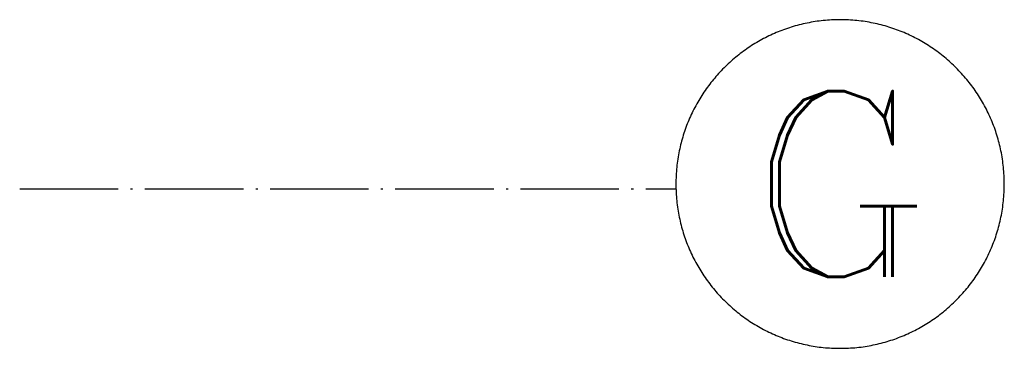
# Model space of a CAD drawing. Header units: millimetres. Extents: x -64529 to 3079702, y -28926 to 77119.
# Drawn here: x -16913 to -14514, y 50314 to 51114 of the extents above; entities that cross this region are included whole.
import ezdxf
from ezdxf.enums import TextEntityAlignment as Align

# ---------------------------------------------------------------- set-up
doc = ezdxf.new("R2010")
doc.units = ezdxf.units.MM
doc.header["$LTSCALE"] = 10
doc.linetypes.add('ACAD_ISO04W100', pattern=[30.5, 24, -3, 0.5, -3])
doc.layers.get('0').update_dxf_attribs({"color": 255})
doc.layers.add('1浅浅', color=251, linetype='Continuous', lineweight=20)
doc.layers.add('A__轴线', color=3, linetype='ACAD_ISO04W100', lineweight=0)
doc.styles.add('_TCH_AXIS', font='COMPLEX', dxfattribs={"bigfont": 'GBCBIG'})
doc.styles.add('COMPLEX', font='COMPLEX')

# ---------------------------------------------------------------- blocks, each defined once
blk = doc.blocks.new('_AXISO')
blk.add_circle((0, 0), 0.5)
at = {"style": 'COMPLEX', "width": 1.041667}
blk.add_attdef('A', text='', height=0.56, rotation=360, dxfattribs=at).set_placement((0.74875, -0.28), (1.24875, -0.28), align=Align.FIT)
blk = doc.blocks.new('20180421.144813')
at = {"layer": 'A__轴线'}
blk.add_line((21539.9, 18192), (23138.8, 18192), dxfattribs=at)
ref = blk.add_blockref('_AXISO', (23538.6, 18203.7), dxfattribs=dict(at, xscale=-800, yscale=800, zscale=800))
ref.add_attrib('A', 'G', dxfattribs={"color": 7, "height": 452.5, "style": '_TCH_AXIS', "width": 1.166667}).set_placement((23312.3, 17977.5), (23764.9, 17977.5), align=Align.FIT)

msp = doc.modelspace()

# ---------------------------------------------------------------- block references
at = {"layer": '1浅浅'}
msp.add_blockref('20180421.144813', (-38452.8, 32510.2), dxfattribs=at)

doc.saveas('drawing.dxf')
